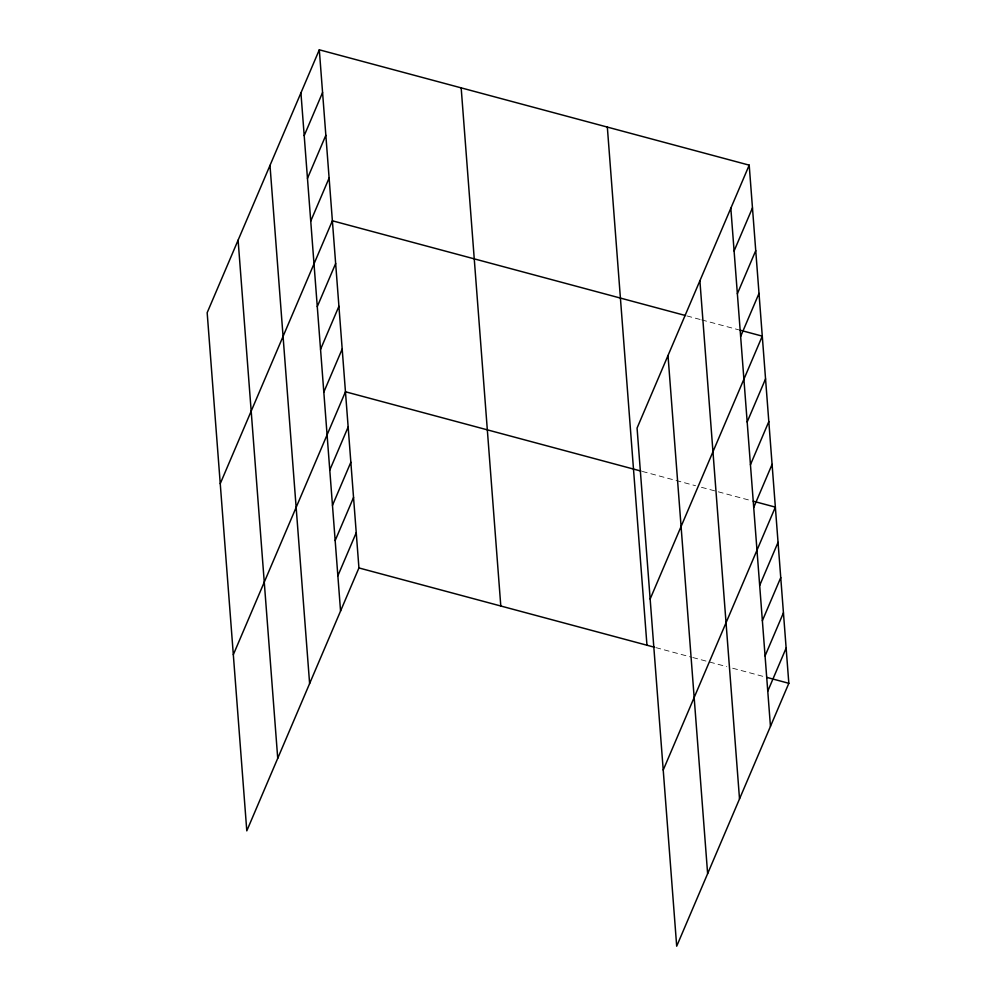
<?xml version="1.0" encoding="UTF-8"?>
<svg xmlns="http://www.w3.org/2000/svg" width="996" height="996" viewBox="0 0 996 996"><rect width="100%" height="100%" fill="white"/><g stroke="black" fill="none" stroke-linecap="round" stroke-linejoin="round"><path stroke-width="0.75" stroke-dasharray="4.98 3.74" d="M686.916 315.919L700.213 319.492M701.694 319.89L738.634 329.8M642.358 471.444L695.557 485.724M701.47 487.305L750.237 500.39M655.829 647.612L691.299 657.136M692.78 657.522L726.769 666.648M732.683 668.229L763.708 676.558"/><path stroke-width="1.49" d="M319.305 49.8L207.168 312.694L246.796 830.851L358.934 567.944L319.305 49.8L749.204 165.149L788.832 683.306L676.695 946.2L637.067 428.056L749.204 165.149M304.203 135.63L322.567 92.553M307.465 178.371L325.841 135.294M310.74 221.124L329.116 178.047M220.241 483.683L332.378 220.788L685.435 315.52M317.276 306.619L335.652 263.542M320.55 349.359L338.926 306.282M323.812 392.113L342.188 349.036M233.325 654.671L345.463 391.777L640.876 471.046M329.776 470.087L348.152 427.01M332.477 505.321L350.853 462.244M335.166 540.567L353.543 497.477M337.868 575.8L356.244 532.711M734.089 250.98L752.466 207.903M737.364 293.733L755.74 250.643M740.638 336.474L759.014 293.397M650.139 599.044L762.276 336.138L740.115 330.199M747.174 421.968L765.551 378.891M750.449 464.721L768.812 421.632M753.711 507.462L772.087 464.385M663.224 770.033L775.361 507.126L753.188 501.187M759.674 585.449L778.05 542.359M762.376 620.682L780.752 577.605M765.065 655.916L783.441 612.839M767.767 691.149L786.143 648.072M358.934 567.944L654.36 647.213M766.671 677.355L788.832 683.306M730.827 208.239L770.456 726.383M699.889 280.772L739.518 798.917M668.005 355.51L707.633 873.666M607.336 127.09L646.964 645.234M461.173 87.872L500.801 606.016M300.929 92.877L340.557 611.034M269.991 165.423L309.619 683.567M238.106 240.161L277.735 758.305"/></g></svg>
